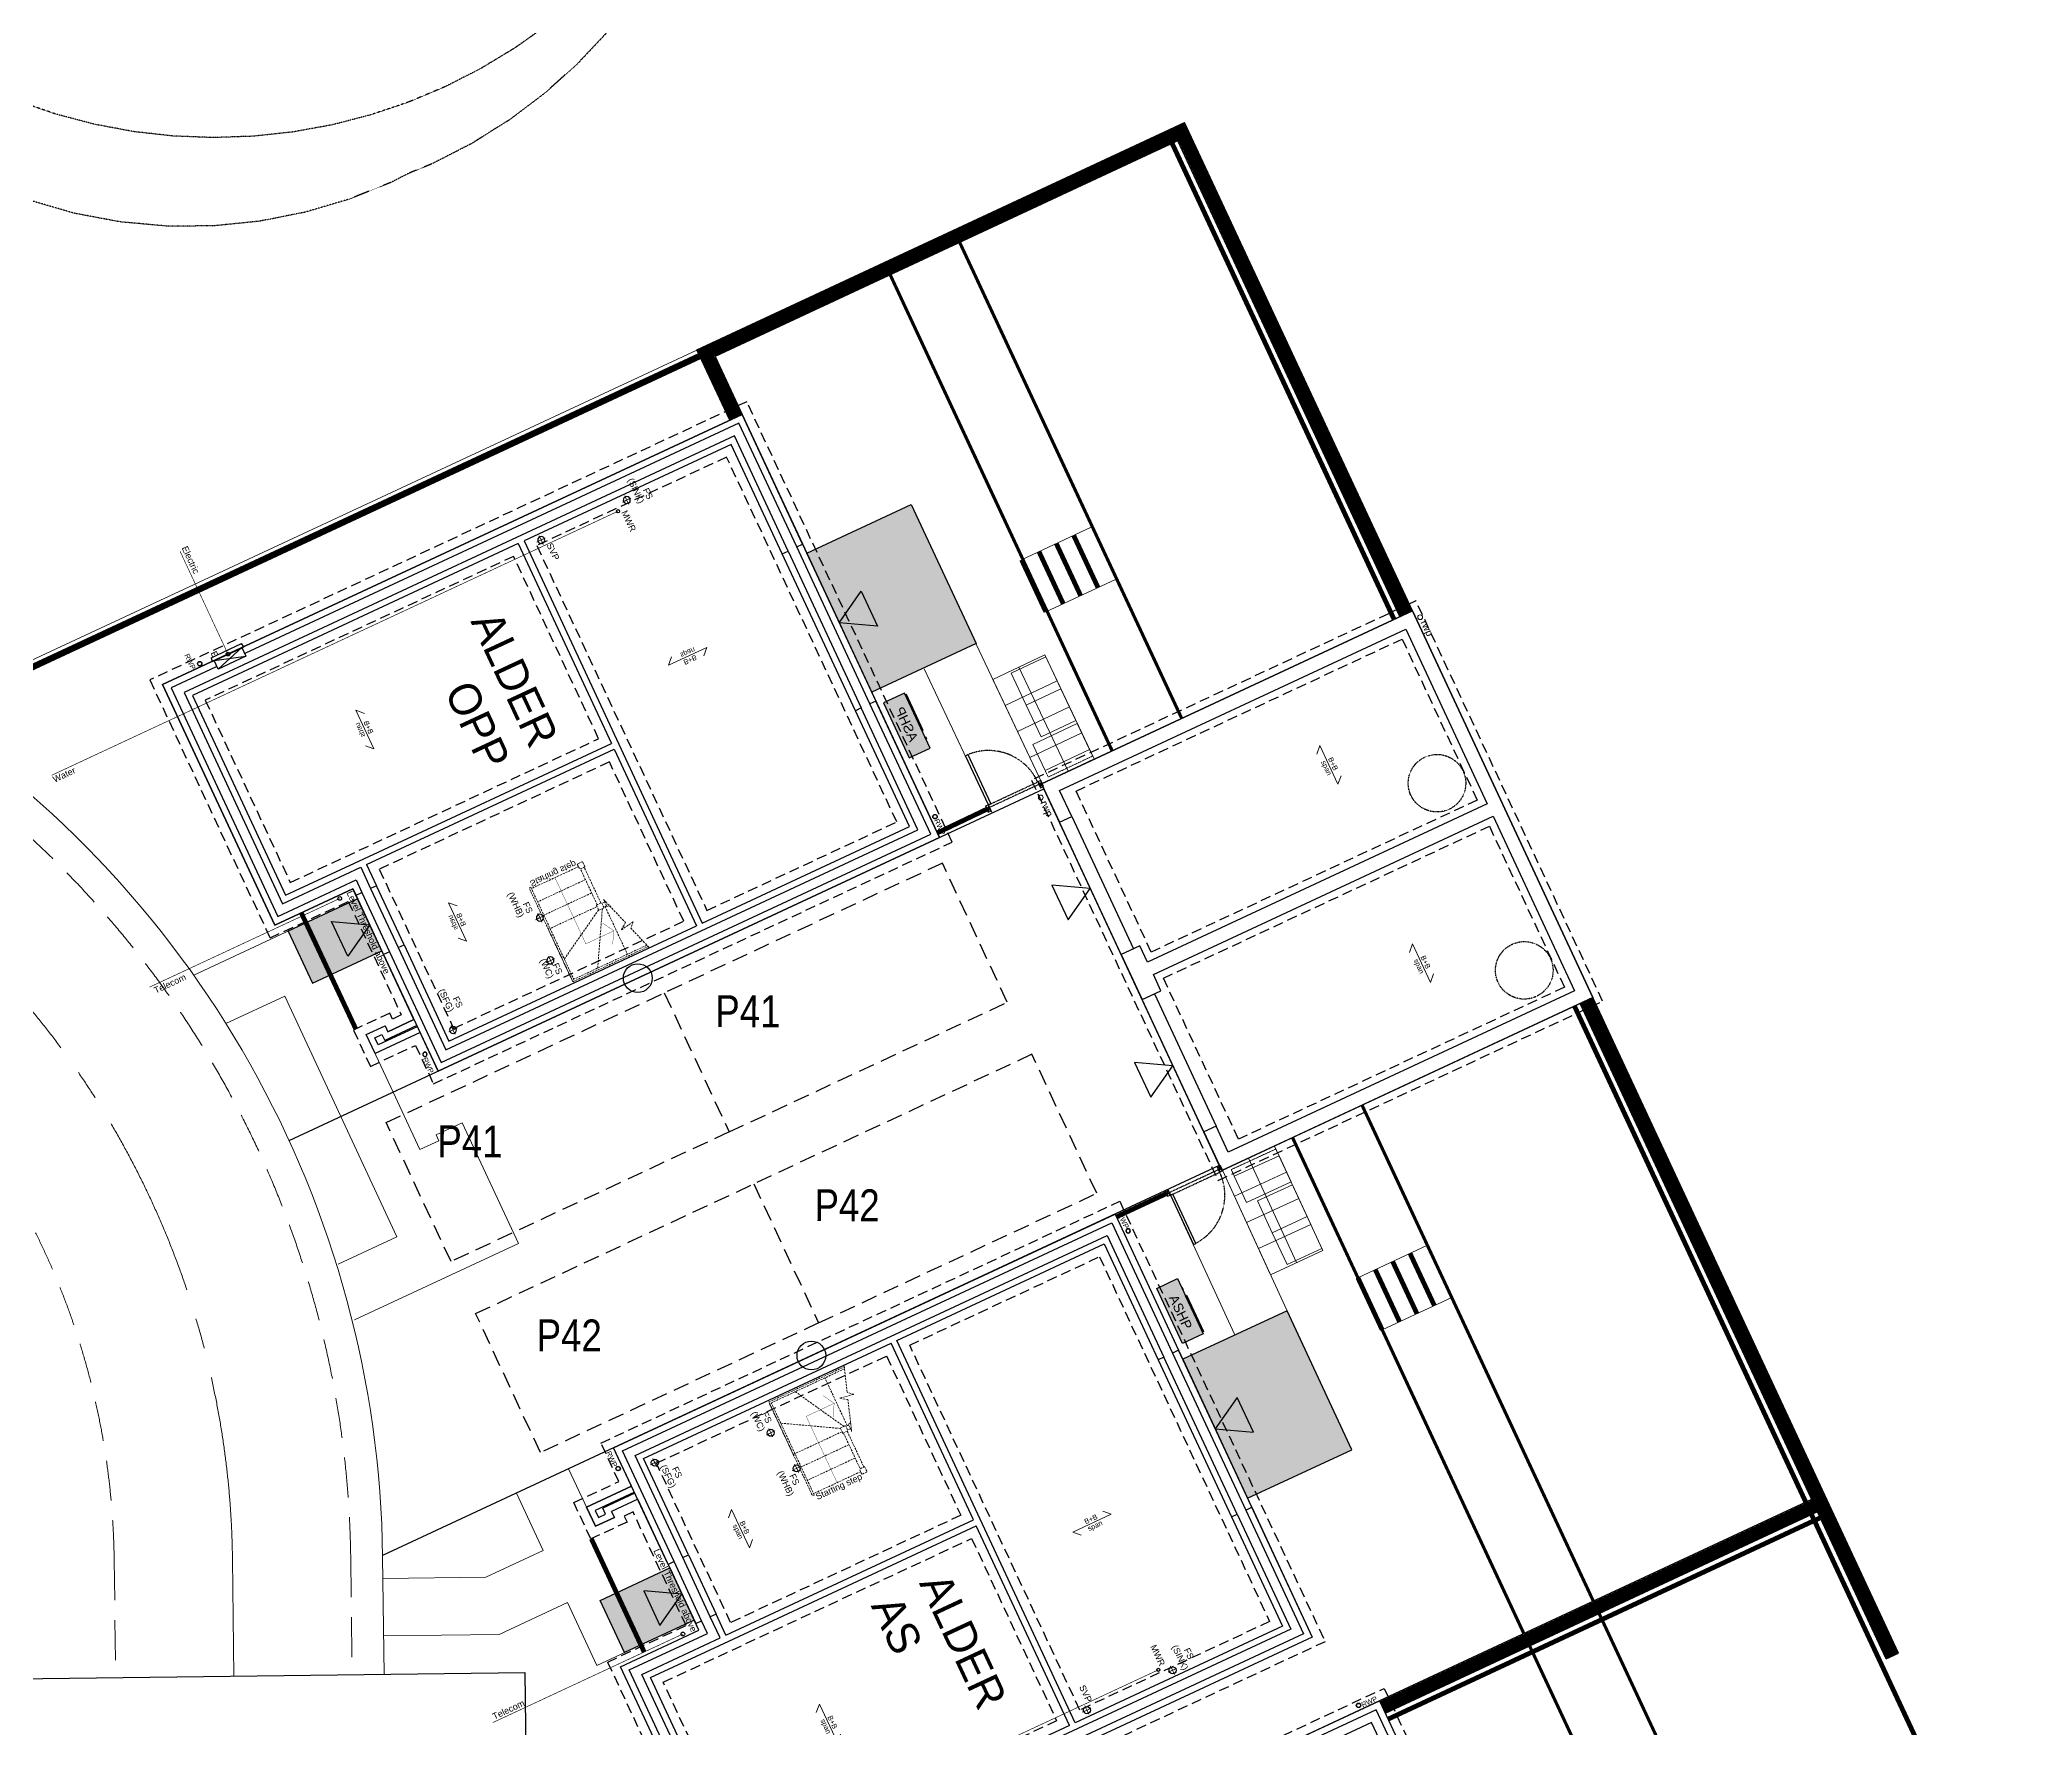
# Model space of a CAD drawing. Extents: x 287880777 to 288144713, y 62793326 to 63089570.
# Drawn here: x 288053418 to 288084580, y 63021155 to 63047569 of the extents above; entities that cross this region are included whole.
import ezdxf

# ---------------------------------------------------------------- set-up
doc = ezdxf.new("R2010")
doc.units = 0
doc.set_wipeout_variables(frame=1)
for name, pattern in [('CENTER', [2, 1.25, -0.25, 0.25, -0.25]), ('Dash', [6.35, 3.175, -3.175]), ('DASHED', [1.4, 0.7, -0.7]), ('DASHED2', [0.375, 0.25, -0.125]), ('HIDDEN', [9.525, 6.35, -3.175]), ('NS - XREF - POND$0$DASHED', [1.4, 0.7, -0.7]), ('XREF - NORTHERN HIGHWAY DESIGN$0$CENTER2', [28.575, 19.05, -3.175, 3.175, -3.175]), ('XREF - NORTHERN HIGHWAY DESIGN$0$DASHED2', [0.375, 0.25, -0.125])]:
    doc.linetypes.add(name, pattern=pattern)
doc.layers.get('0').update_dxf_attribs({"color": 252})
for name, color, linetype in [('EXP - PEN 1', 1, 'Continuous'), ('EXP-KNEE RAIL', 44, 'FENCELINE1'), ('NAR CYCLE STORES', 2, 'DASHED'), ('NAR DETAIL', 2, 'Continuous'), ('NAR EXTERNAL WALLS', 2, 'Continuous'), ('NAR PARKING', 7, 'DASHED2'), ('NAR PATIO', 3, 'Continuous'), ('NAR PRIVATE DRIVE', 6, 'Continuous'), ('NAR PRIVATE PATH HATCH', 8, 'Continuous'), ('NAR ROLLOVERS', 76, 'DASHED'), ('NAR_SUBS_PLANS', 7, 'Continuous'), ('Wain-Drainage Foul', 6, 'Continuous'), ('Wain-Drainage Foul Text', 2, 'Continuous'), ('Wain-Electrics', 3, 'Continuous'), ('Wain-Foundation acessories', 9, 'Continuous'), ('Wain-Foundation Line', 9, 'Continuous'), ('Wain-Meter box', 9, 'Continuous'), ('Wain-Part M', 10, 'Continuous'), ('Wain-RWP', 9, 'Continuous'), ('Wain-Services Run (Electric)', 10, 'Continuous'), ('Wain-Services Run (Telecom)', 190, 'Continuous'), ('Wain-Stair 1', 2, 'Continuous'), ('Wain-Stair numbers', 9, 'Continuous'), ('Wain-Wall (External)', 4, 'Continuous')]:
    doc.layers.add(name, color=color, linetype=linetype)
for name, color, linetype, lineweight in [('EXP - STEPS', 240, 'Continuous', 18), ('NAR BIN STORAGE', 2, 'Continuous', 0), ('NAR CBF', 34, 'FENCELINE2', 0), ('NAR M4(2)', 94, 'Continuous', 30), ('NAR PATHS', 3, 'Continuous', 0), ('rwpguts', 6, 'Continuous', 13), ('Wain-Text', 2, 'Continuous', 25), ('XREF - NORTHERN HIGHWAY DESIGN$0$EXP - HIGHWAY CENTRELINE', 3, 'XREF - NORTHERN HIGHWAY DESIGN$0$CENTER2', 18), ('XREF - NORTHERN HIGHWAY DESIGN$0$EXP - HIGHWAY FOOTWAY', 3, 'Continuous', 25), ('XREF - NORTHERN HIGHWAY DESIGN$0$EXP - PRIVATE CHANNEL', 3, 'XREF - NORTHERN HIGHWAY DESIGN$0$DASHED2', 9), ('XREF - NORTHERN HIGHWAY DESIGN$0$EXP - PRIVATE FOOTWAY', 3, 'Continuous', 9)]:
    doc.layers.add(name, color=color, linetype=linetype, lineweight=lineweight)
for name, color, linetype, true_color in [('NAR DOOR OPENINGS', 140, 'Continuous', 0x00bfff), ('NAR EV CHARGING POINT', 3, 'Continuous', 0x00ff00), ('NAR HOUSE TYPE NAMES', 1, 'Continuous', 0xff0000), ('NS - XREF - POND$0$EXP_-_EW_-_BANKS_&_CUTTINGS', 251, 'Continuous', 0x656565), ('Wain-Services Run (Water', 145, 'Continuous', 0x3481b8)]:
    doc.layers.add(name, color=color, linetype=linetype, true_color=true_color)
for name, color, linetype, lineweight, true_color in [('NAR Retaining Wall', 222, 'Continuous', 13, 0xcc0099), ('Wain-Mains Water Riser', 152, 'Continuous', 25, 0x2776bb), ('Wain-Mains Water Riser Text', 152, 'Continuous', 25, 0x2776bb)]:
    doc.layers.add(name, color=color, linetype=linetype, lineweight=lineweight, true_color=true_color)
doc.styles.add('DD Arial Narrow', font='ARIALN.TTF', dxfattribs={"height": 100})
doc.styles.get("Standard").update_dxf_attribs({"font": 'arial.ttf'})
doc.styles.add('XREF - ARCHITECT LAYOUT$0$DD Arial Narrow', font='ARIALN.TTF', dxfattribs={"height": 100})
doc.linetypes.add('FENCELINE1', pattern='A,6.35,-2.54,[133,ltypeshp.shx,S=2.54,R=0,X=-2.54,Y=0],-2.54,25.4', length=36.83)
doc.linetypes.add('FENCELINE2', pattern='A,0.25,-0.1,[132,ltypeshp.shx,S=0.1,R=0,X=-0.1,Y=0],-0.1,1', length=1.45)

# ---------------------------------------------------------------- blocks, each defined once
blk = doc.blocks.new('RWP')
for radius in [35, 31.5]:
    blk.add_circle((35, 35), radius)
blk = doc.blocks.new('Stairs Subs (Alderwood)')
at = {"layer": 'Wain-Stair 1', "linetype": 'HIDDEN', "lineweight": 9, "ltscale": 5}
for p, q in [((107, 357), (107, 1658, 0)), ((136, 1649, 0), (136, 357)), ((546, 1598, 0), (556, 1592, 0)), ((961, 1312), (136, 1312)), ((136, 800), (948, 1259)), ((917, 1388), (948, 1371)), ((948, 1337), (948, 1378, 0)), ((1038, 1337), (948, 1337)), ((948, 1198), (948, 1288)), ((948, 1288), (1038, 1288)), ((961, 1337), (961, 1288)), ((1025, 1337), (1025, 1288)), ((1038, 1348, 0), (1038, 1337)), ((1038, 1198), (1038, 1288)), ((1038, 1275), (1657, 1275)), ((1657, 1288), (1747, 1288)), ((1657, 1288), (1657, 1198)), ((1747, 1288), (1747, 1198)), ((486, 386), (956, 1198)), ((1038, 1198), (948, 1198)), ((1012, 1198), (1012, 386)), ((1038, 1211), (1657, 1211)), ((1242, 1211), (1242, 386)), ((1472, 1211), (1472, 386)), ((1747, 1198), (1657, 1198)), ((1702, 1198), (1702, 386)), ((107, 357), (1726, 357)), ((1012, 386), (136, 386)), ((136, 357), (1012, 357)), ((1012, 386), (1012, 357)), ((1726, 386), (1012, 386)), ((1012, 357), (1012, 386)), ((1012, 357), (1726, 357)), ((1726, 357), (1726, 386))]:
    blk.add_line(p, q, dxfattribs=at)
at = {"layer": 'Wain-Stair 1', "linetype": 'HIDDEN', "lineweight": 9, "ltscale": 5, "elevation": 0}
blk.add_lwpolyline([(1073, 1336), (597, 1495), (522, 1388), (559, 1611), (486, 1533), (82, 1667)], dxfattribs=at)
at = {"layer": 'Wain-Stair numbers', "const_width": 5}
for points in [[(372, 1168), (372, 1168), (558, 1275), (744, 1168), (744, 1168)], [(558, 1275), (558, 792), (1702, 792)]]:
    blk.add_lwpolyline(points, dxfattribs=at)
at = {"layer": 'Wain-Stair numbers', "insert": (1719, 792), "char_height": 100, "width": 1584.27, "attachment_point": 2, "rotation": 90, "line_spacing_factor": 0.9}
blk.add_mtext('Starting step ', dxfattribs=at)
blk = doc.blocks.new('Drainage Pipe')
at = {"linetype": 'CENTER', "lineweight": 13, "ltscale": 20}
for p, q in [((-41681, 78687), (-41831, 78687)), ((-41756, 78762), (-41756, 78612))]:
    blk.add_line(p, q, dxfattribs=at)
blk.add_circle((-41756, 78687), 55)
blk = doc.blocks.new('ASHP')
at = {"transparency": 33554457}
h = blk.add_hatch(color=256, dxfattribs=at)
h.dxf.hatch_style = 1
h.paths.add_polyline_path([(548853, -2506), (548853, -2866), (547903, -2866), (547903, -2506)])
for points in [[(548199, -2488), (548821, -2488), (548821, -2506), (548199, -2506)], [(548098, -2496), (548058, -2496), (548058, -2506), (548098, -2506)]]:
    blk.add_lwpolyline(points, close=True)
at = {"flags": 128}
blk.add_lwpolyline([(548853, -2506), (548853, -2866), (547903, -2866), (547903, -2506)], close=True, dxfattribs=at)
at = {"layer": 'Wain-Electrics', "lineweight": 0, "insert": (548112, -2609), "char_height": 150, "width": 2397.38, "attachment_point": 1, "line_spacing_factor": 0.9}
blk.add_mtext('\\A1;ASHP ', dxfattribs=at)
at = {"layer": 'Wain-Text', "lineweight": 0, "insert": (548112, -2609), "char_height": 150, "width": 2397.38, "attachment_point": 1, "line_spacing_factor": 0.9}
blk.add_mtext('\\A1;ASHP ', dxfattribs=at)
blk = doc.blocks.new('Span symbol - Beam & block')
at = {"linetype": 'Continuous', "lineweight": 13}
for p, q in [((-5342, 71790), (-6007, 71790)), ((-6007, 71790), (-5906, 71689)), ((-5442, 71890), (-5342, 71790))]:
    blk.add_line(p, q, dxfattribs=at)
at = {"insert": (-5770, 71896), "char_height": 80, "attachment_point": 1, "line_spacing_factor": 0.9}
blk.add_mtext('B+B\\Pspan', dxfattribs=at)
blk = doc.blocks.new('Wall mounted meter - Electric (Plan)')
blk.add_wipeout([(-7157, 85115), (-7157, 84635), (-7007, 84635), (-7007, 85115)])
for p, q in [((-7217, 85137), (-7157, 85147)), ((-7217, 85137), (-7217, 84613)), ((-7157, 85147), (-7157, 84603)), ((-7007, 85115), (-7157, 85115)), ((-7007, 84635), (-7007, 85115)), ((-7157, 84603), (-7217, 84613)), ((-7157, 84635), (-7007, 84635))]:
    blk.add_line(p, q)
at = {"color": 9}
for p, q in [((-7157, 85115), (-7007, 84635)), ((-7007, 85115), (-7157, 84635))]:
    blk.add_line(p, q, dxfattribs=at)
at = {"lineweight": 0, "insert": (-7368, 85117), "char_height": 100, "width": 133.81, "attachment_point": 1, "line_spacing_factor": 0.9}
blk.add_mtext('\\A1;\\pi78.42052,t378.42052;{\\fCalibri|b0|i0|c0|p34;E}', dxfattribs=at)
blk = doc.blocks.new('A$Cee92f38c')
at = {"layer": 'NAR M4(2)', "ltscale": 10, "transparency": 33554585}
h = blk.add_hatch(color=256, dxfattribs=at)
h.dxf.hatch_style = 1
h.paths.add_polyline_path([(0, 1.2), (0.9, 1.2), (0.9, 0), (0, 0)])
at = {"layer": 'NAR M4(2)', "ltscale": 0.25}
blk.add_lwpolyline([(0, 1.2), (0, 0), (0.9, 0), (0.9, 1.2)], close=True, dxfattribs=at)
blk = doc.blocks.new('A$C3d9247a0')
at = {"layer": 'NAR DOOR OPENINGS', "transparency": 33554610}
h = blk.add_hatch(color=256, dxfattribs=at)
h.dxf.hatch_style = 1
h.paths.add_polyline_path([(450, 1200), (150, 680), (750, 680)])
at = {"layer": 'NAR DOOR OPENINGS'}
blk.add_lwpolyline([(450, 1200), (150, 680), (750, 680)], close=True, dxfattribs=at)
at = {"layer": 'NAR M4(2)', "ltscale": 10, "transparency": 33554585, "xscale": -1000, "yscale": 1000, "zscale": 1000}
blk.add_blockref('A$Cee92f38c', (900, 0), dxfattribs=at)
blk = doc.blocks.new('A$C324e72f9')
at = {"layer": 'NAR DOOR OPENINGS', "transparency": 33554610}
h = blk.add_hatch(color=256, dxfattribs=at)
h.dxf.hatch_style = 1
h.paths.add_polyline_path([(1200, 0), (900, 520), (1500, 520)])
at = {"layer": 'NAR PRIVATE PATH HATCH', "transparency": 33554597}
h = blk.add_hatch(color=256, dxfattribs=at)
h.dxf.hatch_style = 1
h.paths.add_polyline_path([(2400, 0), (0, 0), (0, 1800), (2400, 1800)])
at = {"layer": 'NAR DOOR OPENINGS'}
blk.add_lwpolyline([(1200, 0), (900, 520), (1500, 520)], close=True, dxfattribs=at)
at = {"layer": 'NAR PATIO'}
blk.add_lwpolyline([(2400, 0), (0, 0), (0, 1800), (2400, 1800)], close=True, dxfattribs=at)
blk = doc.blocks.new('B&B Block Symbol')
at = {"linetype": 'Continuous', "lineweight": 13}
for p, q in [((-5342, 71790), (-6007, 71790)), ((-6007, 71790), (-5906, 71689)), ((-5442, 71890), (-5342, 71790))]:
    blk.add_line(p, q, dxfattribs=at)
at = {"insert": (-5770, 71896), "char_height": 80, "attachment_point": 1, "line_spacing_factor": 0.9}
blk.add_mtext('B+B\\Pspan', dxfattribs=at)
blk = doc.blocks.new('XREF - NORTHERN HIGHWAY DESIGN')
at = {"layer": 'XREF - NORTHERN HIGHWAY DESIGN$0$EXP - HIGHWAY CENTRELINE', "ltscale": 0.15}
blk.add_lwpolyline([(571.811, 331.662), (573.722, 323.424, 0.199199), (578.963, 316.101), (604.937, 299.947, -0.255905), (611.425, 288.44), (611.447, 286.602)], format="xyb", dxfattribs=at)
at = {"layer": 'XREF - NORTHERN HIGHWAY DESIGN$0$EXP - HIGHWAY FOOTWAY', "flags": 128}
blk.add_lwpolyline([(539.152, 274.118, 0.017534), (572.138, 274.901, -0.011704), (594.564, 275.696), (603.328, 275.801, 0.414292), (607.28, 279.849), (607.197, 286.55), (615.997, 286.658), (616.079, 279.953, 0.414135), (620.127, 276.002), (627.329, 276.089)], format="xyb", dxfattribs=at)
at = {"layer": 'XREF - NORTHERN HIGHWAY DESIGN$0$EXP - PRIVATE CHANNEL', "ltscale": 2.5}
for points in [[(580.249, 331.306, 0.429517), (575.752, 323.019, 0.176876), (579.94, 317.672), (605.914, 301.518, -0.255905), (613.274, 288.463), (613.297, 286.625)], [(561.221, 326.325), (564.544, 326.993, -0.385198), (572.038, 322.532, 0.189889), (577.986, 314.53), (603.96, 298.376, -0.255905), (609.575, 288.417), (609.597, 286.58)]]:
    blk.add_lwpolyline(points, format="xyb", dxfattribs=at)
at = {"layer": 'XREF - NORTHERN HIGHWAY DESIGN$0$EXP - PRIVATE FOOTWAY'}
blk.add_lwpolyline([(613.797, 286.631), (613.774, 288.469, 0.255905), (606.178, 301.943), (605.755, 302.206)], format="xyb", dxfattribs=at)

msp = doc.modelspace()

# ---------------------------------------------------------------- linework, layer by layer
at = {"layer": 'Defpoints'}
for points in [[(288074886, 63038636), (288077706, 63032585), (288073025, 63030403), (288071903, 63029880), (288069083, 63035930)], [(288070235, 63029199), (288073321, 63022580), (288064255, 63018354), (288062500, 63022117), (288063724, 63022688), (288062769, 63024736), (288062361, 63024546), (288062404, 63024453), (288062108, 63024315), (288061969, 63024611), (288062674, 63024940), (288062393, 63025543)], [(288065509, 63017449), (288074371, 63021580), (288076934, 63016083), (288074291, 63014852), (288074477, 63014453), (288071121, 63012888), (288070936, 63013287), (288068071, 63011952)]]:
    msp.add_lwpolyline(points, close=True, dxfattribs=at)
at = {"layer": 'EXP - STEPS'}
for p, q in [((288068773, 63039436), (288069860, 63039943)), ((288069153, 63038620), (288070241, 63039127)), ((288074033, 63028203), (288075121, 63028710)), ((288074414, 63027387), (288075501, 63027894))]:
    msp.add_line(p, q, dxfattribs=at)
at = {"layer": 'EXP - STEPS', "const_width": 75}
for points in [[(288069316, 63039689), (288069697, 63038874)], [(288069588, 63039816), (288069969, 63039000)], [(288068773, 63039436), (288069153, 63038620)], [(288069045, 63039563), (288069425, 63038747)], [(288074577, 63028457), (288074957, 63027641)], [(288074849, 63028583), (288075229, 63027768)], [(288074033, 63028203), (288074414, 63027387)], [(288074305, 63028330), (288074685, 63027514)], [(288062044, 63024118), (288062871, 63022345)]]:
    msp.add_lwpolyline(points, dxfattribs=at)
at = {"layer": 'EXP - STEPS', "const_width": 75, "elevation": -14}
msp.add_lwpolyline([(288058360, 63032094), (288057507, 63033911)], dxfattribs=at)
at = {"layer": 'NAR BIN STORAGE'}
for points in [[(288069388, 63037418), (288068846, 63037162), (288068611, 63037659), (288069154, 63037915)], [(288069623, 63036920), (288069080, 63036664), (288068846, 63037162), (288069388, 63037418)], [(288069836, 63036468), (288069140, 63036140), (288068948, 63036547), (288069644, 63036875)], [(288072800, 63030111), (288072101, 63029789), (288072289, 63029380), (288072988, 63029703)], [(288073009, 63029657), (288072464, 63029406), (288072695, 63028907), (288073239, 63029158)], [(288073239, 63029158), (288072695, 63028907), (288072925, 63028407), (288073470, 63028658)]]:
    msp.add_lwpolyline(points, close=True, dxfattribs=at)
at = {"layer": 'NAR BIN STORAGE', "linetype": 'Dash', "ltscale": 0.025}
for points in [[(288069140, 63036140), (288069189, 63036036), (288069885, 63036364), (288069836, 63036468)], [(288072101, 63029789), (288072053, 63029894), (288072752, 63030216), (288072800, 63030111)]]:
    msp.add_lwpolyline(points, dxfattribs=at)
at = {"layer": 'NAR CBF', "ltscale": 1200, "transparency": 33554687, "const_width": 75}
for points in [[(288074600, 63038502), (288071129, 63045948)], [(288067455, 63035162), (288068232, 63035533)], [(288084542, 63017177), (288077421, 63032452)], [(288070256, 63029154), (288071036, 63029518)], [(288081264, 63024446), (288074504, 63021295)]]:
    msp.add_lwpolyline(points, dxfattribs=at)
at = {"layer": 'NAR CYCLE STORES'}
for centre in [(288075271, 63035939), (288076636, 63033011)]:
    msp.add_circle(centre, 450, dxfattribs=at)
at = {"layer": 'NAR DETAIL', "flags": 128}
for points in [[(288068256, 63035600), (288067897, 63036370), (288067931, 63036386), (288068290, 63035616)], [(288069114, 63035890), (288069072, 63035980), (288069026, 63035959), (288069068, 63035868)], [(288068298, 63035509), (288068256, 63035600), (288068210, 63035579), (288068253, 63035488)], [(288071876, 63029964), (288071919, 63029873), (288071873, 63029852), (288071831, 63029943)], [(288071061, 63029584), (288071103, 63029493), (288071058, 63029472), (288071015, 63029563)], [(288071103, 63029493), (288071462, 63028723), (288071497, 63028739), (288071137, 63029509)]]:
    msp.add_lwpolyline(points, close=True, dxfattribs=at)
at = {"layer": 'NAR DETAIL', "linetype": 'DASHED', "ltscale": 0.005, "flags": 128}
for points in [[(288068256, 63035600), (288069026, 63035959), (288069045, 63035919), (288068274, 63035560)], [(288071103, 63029493), (288071873, 63029852), (288071855, 63029892), (288071084, 63029533)]]:
    msp.add_lwpolyline(points, close=True, dxfattribs=at)
at = {"layer": 'NAR DETAIL', "flags": 128}
for points in [[(288069026, 63035959), (288069114, 63035890)], [(288069072, 63035980), (288069068, 63035868)], [(288068210, 63035579), (288068298, 63035509)], [(288068256, 63035600), (288068253, 63035488)], [(288071919, 63029873), (288071831, 63029943)], [(288071873, 63029852), (288071876, 63029964)], [(288071103, 63029493), (288071015, 63029563)], [(288071058, 63029472), (288071061, 63029584)]]:
    msp.add_lwpolyline(points, dxfattribs=at)
at = {"layer": 'NAR DETAIL', "linetype": 'DASHED', "ltscale": 0.2}
for centre, start, end in [((288068256, 63035600), 24.9946, 112.5747), ((288071103, 63029493), 297.4171, 24.9972)]:
    msp.add_arc(centre, 850, start, end, dxfattribs=at)
at = {"layer": 'NAR DOOR OPENINGS'}
for points in [[(288069846, 63034292), (288069249, 63034345), (288069502, 63033801)], [(288071140, 63031518), (288070542, 63031570), (288070796, 63031026)]]:
    msp.add_lwpolyline(points, close=True, dxfattribs=at)
at = {"layer": 'NAR EV CHARGING POINT'}
for centre in [(288062770, 63032890), (288065486, 63026985)]:
    msp.add_circle(centre, 225, dxfattribs=at)
at = {"layer": 'NAR EXTERNAL WALLS'}
for p, q in [((288074886, 63038636), (288071323, 63046276)), ((288082488, 63022328), (288077706, 63032585))]:
    msp.add_line(p, q, dxfattribs=at)
for points in [[(288064208, 63041618), (288063694, 63042719), (288071323, 63046276)], [(288074886, 63038636), (288071323, 63046276)], [(288071414, 63046082), (288063979, 63042615), (288064403, 63041709)], [(288074691, 63038545), (288071219, 63045991)], [(288082488, 63022328), (288077706, 63032585)], [(288082294, 63022237), (288077511, 63032494)], [(288081130, 63024732), (288074371, 63021580)], [(288081221, 63024537), (288074462, 63021386)]]:
    msp.add_lwpolyline(points, dxfattribs=at)
at = {"layer": 'NAR EXTERNAL WALLS', "elevation": 0}
msp.add_lwpolyline([(288082294, 63022237), (288082488, 63022328)], dxfattribs=at)
at = {"layer": 'NAR PARKING', "ltscale": 1000}
for points in [[(288064199, 63030483), (288068549, 63032512), (288067535, 63034687), (288063185, 63032658)], [(288064199, 63030483), (288059849, 63028455), (288058834, 63030630), (288063185, 63032658)], [(288065599, 63027495), (288069949, 63029523), (288068935, 63031698), (288064585, 63029670)], [(288065599, 63027495), (288061249, 63025467), (288060234, 63027642), (288064585, 63029670)]]:
    msp.add_lwpolyline(points, close=True, dxfattribs=at)
at = {"layer": 'NAR PATHS'}
for points in [[(288068065, 63038113), (288069093, 63035935)], [(288067251, 63037729), (288068314, 63035476)], [(288068517, 63037156), (288069331, 63037540)], [(288069500, 63036127), (288068732, 63037755)], [(288068709, 63036749), (288069523, 63037133)], [(288068901, 63036342), (288069715, 63036726)], [(288055825, 63032936), (288058391, 63034133), (288059270, 63032241), (288058862, 63032050), (288058819, 63032143), (288058522, 63032005), (288058942, 63031105)], [(288056329, 63032178), (288057249, 63032607), (288058126, 63030725)], [(288058340, 63027541), (288060907, 63028738), (288060022, 63030627), (288059615, 63030437), (288059658, 63030344), (288059361, 63030206), (288058942, 63031105)], [(288058084, 63028415), (288059003, 63028843), (288058126, 63030725)], [(288072322, 63030073), (288073076, 63028438)], [(288072921, 63027697), (288071914, 63029885)], [(288072102, 63029476), (288072919, 63029852)], [(288072104, 63027321), (288071061, 63029584)], [(288072290, 63029067), (288073108, 63029444)], [(288072479, 63028658), (288073296, 63029035)], [(288058785, 63023497), (288060396, 63023517), (288061292, 63023934), (288060872, 63024834), (288061688, 63025214), (288062108, 63024315), (288062404, 63024453), (288062361, 63024546), (288062769, 63024736), (288063653, 63022847), (288062130, 63022136), (288061672, 63023119), (288060601, 63022619), (288058796, 63022597)]]:
    msp.add_lwpolyline(points, dxfattribs=at)
for points in [[(288069907, 63036319), (288069093, 63035935), (288068325, 63037563), (288069139, 63037947)], [(288072731, 63030261), (288071914, 63029885), (288072667, 63028250), (288073484, 63028626)]]:
    msp.add_lwpolyline(points, close=True, dxfattribs=at)
at = {"layer": 'NAR PRIVATE DRIVE'}
msp.add_lwpolyline([(288057316, 63030348), (288069120, 63035851), (288071866, 63029959), (288058780, 63023858)], dxfattribs=at)
at = {"layer": 'NAR Retaining Wall', "linetype": 'DASHED', "ltscale": 250, "const_width": 200}
for points in [[(288064305, 63041663), (288063837, 63042667), (288071369, 63046179)], [(288074788, 63038590), (288071317, 63046036)], [(288082391, 63022283), (288077609, 63032540)], [(288081176, 63024634), (288074416, 63021483)]]:
    msp.add_lwpolyline(points, dxfattribs=at)
at = {"layer": 'NAR ROLLOVERS', "ltscale": 500, "const_width": 50}
for points in [[(288071278, 63036953), (288067806, 63044399)], [(288070190, 63036446), (288066719, 63043892)], [(288077717, 63023141), (288074098, 63030903)], [(288076630, 63022634), (288073011, 63030396)], [(288081219, 63015631), (288077808, 63022946)], [(288079318, 63016873), (288076721, 63022439)]]:
    msp.add_lwpolyline(points, dxfattribs=at)
at = {"layer": 'NS - XREF - POND$0$EXP_-_EW_-_BANKS_&_CUTTINGS', "linetype": 'NS - XREF - POND$0$DASHED', "flags": 128}
for points in [[(288042565, 63079518), (288042565, 63079518), (288043564, 63079491), (288044564, 63079463), (288045564, 63079284), (288046563, 63078946), (288047562, 63078608), (288048298, 63078360), (288048738, 63078211), (288049172, 63078064), (288049599, 63077920), (288050021, 63077777), (288050438, 63077636), (288050851, 63077497), (288051261, 63077358), (288051667, 63077221), (288052071, 63077084), (288052473, 63076949), (288052873, 63076813), (288053273, 63076678), (288053672, 63076543), (288054071, 63076409), (288054471, 63076273), (288054871, 63076138), (288055274, 63076002), (288055678, 63075865), (288056085, 63075728), (288056496, 63075589), (288056910, 63075449), (288057328, 63075308), (288057752, 63075165), (288058181, 63075020), (288058616, 63074872), (288059058, 63074723), (288059508, 63074571), (288059966, 63074416), (288060434, 63074258), (288060912, 63074097), (288061333, 63073863), (288061596, 63073469), (288061666, 63073370), (288061840, 63073063), (288062062, 63072644), (288062270, 63072221), (288062466, 63071795), (288062568, 63071560), (288062970, 63070610), (288063373, 63069660), (288063775, 63068710), (288064178, 63067760), (288064581, 63066810), (288064607, 63066749), (288065007, 63065879), (288065168, 63065529), (288065243, 63065357), (288065341, 63065066), (288065482, 63064592), (288065605, 63064119), (288065711, 63063647), (288065801, 63063177), (288065851, 63062855), (288065889, 63062716), (288065993, 63062272), (288066083, 63061827), (288066157, 63061383), (288066217, 63060940), (288066262, 63060498), (288066292, 63060058), (288066309, 63059621), (288066311, 63059186), (288066300, 63058754), (288066276, 63058325), (288066238, 63057901), (288066188, 63057481), (288066125, 63057065), (288066050, 63056654), (288065980, 63056329), (288065954, 63056249), (288065813, 63055852), (288065662, 63055464), (288065501, 63055084), (288065462, 63054999), (288065416, 63054896), (288065414, 63054885), (288065218, 63054218), (288065056, 63053774), (288065005, 63053577), (288064799, 63052956), (288064555, 63052358), (288064274, 63051785), (288064082, 63051185), (288063909, 63050567), (288063686, 63049956), (288063412, 63049358), (288063089, 63048778), (288062715, 63048221), (288062294, 63047691), (288061826, 63047195), (288061315, 63046735), (288060763, 63046318), (288060173, 63045948), (288059551, 63045629), (288059195, 63045484), (288058908, 63045338), (288058246, 63045073), (288057557, 63044870), (288056849, 63044731), (288056128, 63044658), (288055402, 63044655), (288054677, 63044721), (288053961, 63044855), (288053262, 63045058), (288052587, 63045325), (288052426, 63045401), (288051523, 63045835), (288050620, 63046269), (288049717, 63046703), (288048814, 63047138), (288048550, 63047265), (288047868, 63047465), (288046904, 63047748), (288046165, 63047965), (288045950, 63048058), (288045031, 63048453), (288044112, 63048848), (288043193, 63049243), (288042274, 63049638), (288041356, 63050033), (288040959, 63050204), (288040420, 63050387), (288039472, 63050710), (288038524, 63051033), (288037576, 63051356), (288036627, 63051678), (288036390, 63051759), (288035676, 63051994), (288034724, 63052307), (288033772, 63052620), (288033371, 63052752), (288032877, 63052933), (288032396, 63053147), (288031929, 63053392), (288031480, 63053668), (288031051, 63053974), (288030643, 63054307), (288030259, 63054665), (288029900, 63055048), (288029567, 63055452), (288029263, 63055875), (288028987, 63056316), (288028741, 63056771), (288028525, 63057238), (288028339, 63057715), (288028184, 63058199), (288028059, 63058689), (288027989, 63059049), (288027968, 63059183), (288027920, 63059682), (288027900, 63060177), (288027907, 63060667), (288027941, 63061151), (288027999, 63061626), (288027986, 63062078), (288027834, 63062516), (288027696, 63062964), (288027573, 63063424), (288027466, 63063894), (288027375, 63064375), (288027364, 63064449), (288027305, 63064866), (288027255, 63065366), (288027224, 63065876), (288027216, 63066109), (288027191, 63067151), (288027190, 63067193), (288027135, 63068201), (288027133, 63068230), (288027119, 63069167), (288027179, 63070133), (288027320, 63071125), (288027551, 63072134), (288027930, 63073107), (288028089, 63073432), (288028402, 63074071), (288028971, 63075014), (288029226, 63075362), (288029440, 63075795), (288029605, 63075975), (288030439, 63076735), (288031355, 63077423), (288032329, 63078070), (288033296, 63078938), (288033994, 63079469), (288034414, 63079545), (288035643, 63079662), (288036828, 63079677), (288037828, 63079650), (288038828, 63079622), (288039828, 63079594), (288040828, 63079566), (288041828, 63079539), (288042565, 63079518)], [(288042549, 63073899), (288042549, 63073899), (288043549, 63073897), (288044549, 63073894), (288045549, 63073891), (288046549, 63073888), (288047549, 63073886), (288048286, 63073884), (288048617, 63073878), (288048949, 63073865), (288049280, 63073843), (288049610, 63073813), (288049940, 63073775), (288050268, 63073728), (288050595, 63073673), (288050921, 63073610), (288051245, 63073539), (288051567, 63073460), (288051887, 63073373), (288052204, 63073277), (288052520, 63073174), (288052832, 63073063), (288053142, 63072943), (288053448, 63072817), (288053751, 63072682), (288054051, 63072540), (288054347, 63072391), (288054639, 63072234), (288054928, 63072070), (288055212, 63071898), (288055491, 63071720), (288055766, 63071534), (288056036, 63071342), (288056302, 63071143), (288056562, 63070937), (288056817, 63070725), (288057067, 63070507), (288057311, 63070282), (288057549, 63070051), (288057781, 63069815), (288058008, 63069572), (288058228, 63069324), (288058442, 63069071), (288058650, 63068812), (288058760, 63068668), (288059365, 63067872), (288059970, 63067076), (288060575, 63066279), (288061180, 63065483), (288061785, 63064687), (288062390, 63063890), (288062617, 63063591), (288062836, 63063292), (288063045, 63062986), (288063244, 63062674), (288063432, 63062354), (288063610, 63062029), (288063776, 63061698), (288063932, 63061361), (288064076, 63061020), (288064208, 63060674), (288064329, 63060324), (288064439, 63059969), (288064536, 63059612), (288064621, 63059251), (288064694, 63058888), (288064755, 63058522), (288064804, 63058155), (288064841, 63057786), (288064865, 63057416), (288064877, 63057046), (288064876, 63056675), (288064863, 63056305), (288064838, 63055935), (288064800, 63055566), (288064750, 63055199), (288064737, 63055115), (288064708, 63054931), (288064712, 63054864), (288064708, 63054239), (288064659, 63053617), (288064564, 63053001), (288064425, 63052392), (288064242, 63051796), (288064016, 63051214), (288063748, 63050650), (288063440, 63050108), (288063093, 63049589), (288062710, 63049097), (288062291, 63048634), (288061840, 63048202), (288061359, 63047805), (288060850, 63047444), (288060316, 63047121), (288059760, 63046837), (288059185, 63046595), (288058594, 63046396), (288057989, 63046239), (288057375, 63046128), (288056755, 63046061), (288056131, 63046040), (288055508, 63046064), (288054887, 63046133), (288054274, 63046248), (288053670, 63046407), (288053080, 63046609), (288052938, 63046665), (288052011, 63047040), (288051084, 63047415), (288050157, 63047790), (288049230, 63048165), (288048303, 63048540), (288047376, 63048916), (288046449, 63049291), (288045522, 63049666), (288044595, 63050041), (288043668, 63050416), (288042741, 63050791), (288041814, 63051166), (288040887, 63051541), (288039960, 63051916), (288039033, 63052291), (288038106, 63052666), (288037179, 63053041), (288036252, 63053416), (288035325, 63053791), (288034398, 63054167), (288034008, 63054325), (288033598, 63054501), (288033196, 63054697), (288032804, 63054911), (288032423, 63055143), (288032052, 63055392), (288031693, 63055658), (288031347, 63055940), (288031014, 63056237), (288030695, 63056550), (288030391, 63056877), (288030103, 63057218), (288029830, 63057571), (288029574, 63057937), (288029335, 63058314), (288029114, 63058702), (288028910, 63059100), (288028725, 63059506), (288028560, 63059921), (288028413, 63060342), (288028286, 63060770), (288028179, 63061204), (288028091, 63061642), (288028024, 63062083), (288027978, 63062527), (288027952, 63062973), (288027946, 63063420), (288027961, 63063866), (288027997, 63064311), (288028053, 63064754), (288028129, 63065194), (288028226, 63065630), (288028276, 63065825), (288028534, 63066791), (288028793, 63067757), (288028800, 63067783), (288029018, 63068475), (288029296, 63069145), (288029631, 63069787), (288030021, 63070398), (288030464, 63070973), (288030955, 63071506), (288031490, 63071995), (288032067, 63072435), (288032680, 63072822), (288033324, 63073154), (288033995, 63073429), (288034688, 63073644), (288035396, 63073797), (288036116, 63073888), (288036812, 63073915), (288037812, 63073913), (288038812, 63073910), (288039812, 63073907), (288040812, 63073904), (288041812, 63073901), (288042549, 63073899)]]:
    msp.add_lwpolyline(points, dxfattribs=at)
at = {"layer": 'rwpguts', "ltscale": 0.01}
for centre in [(288075008, 63038536), (288069073, 63035715)]:
    msp.add_circle(centre, 37.5, dxfattribs=at)
at = {"layer": 'Wain-Foundation Line', "linetype": 'HIDDEN', "ltscale": 25}
for points in [[(288067688, 63035017), (288064475, 63041908), (288055138, 63037555), (288057019, 63033519), (288058243, 63034090), (288059071, 63032313), (288058935, 63032250), (288058892, 63032343), (288058323, 63032077), (288058588, 63031509), (288059293, 63031837), (288059574, 63031235)], [(288066821, 63035333), (288064160, 63041041), (288061191, 63039657), (288063852, 63033949)], [(288062158, 63036635), (288060828, 63039488), (288056005, 63037239), (288057335, 63034386)], [(288068927, 63035987), (288071847, 63029724), (288077862, 63032528), (288074942, 63038792)], [(288074725, 63038194), (288075899, 63035674), (288070801, 63033297), (288069626, 63035817)], [(288063489, 63033780), (288062327, 63036272), (288058727, 63034594), (288059889, 63032102)], [(288076090, 63035266), (288077264, 63032747), (288072166, 63030370), (288070991, 63032889)], [(288070308, 63029398), (288073520, 63022508), (288064182, 63018154), (288062301, 63022190), (288063525, 63022760), (288062696, 63024537), (288062560, 63024473), (288062604, 63024380), (288062035, 63024115), (288061770, 63024684), (288062475, 63025013), (288062194, 63025615)], [(288069992, 63028531), (288072653, 63022823), (288069684, 63021439), (288067023, 63027147)], [(288066661, 63026978), (288067823, 63024486), (288064223, 63022807), (288063061, 63025300)], [(288067992, 63024123), (288069322, 63021270), (288064498, 63019021), (288063168, 63021874)]]:
    msp.add_lwpolyline(points, close=True, dxfattribs=at)
at = {"layer": 'Wain-Foundation Line', "linetype": 'HIDDEN', "ltscale": 25, "elevation": 0}
msp.add_lwpolyline([(288074444, 63021778), (288077133, 63016011), (288074491, 63014779), (288074676, 63014380), (288071049, 63012689), (288070863, 63013088), (288067999, 63011752), (288065310, 63017519)], close=True, dxfattribs=at)
at = {"layer": 'Wain-Mains Water Riser'}
for centre in [(288062460, 63040194), (288070912, 63022067)]:
    msp.add_circle(centre, 25, dxfattribs=at)
at = {"layer": 'Wain-Services Run (Telecom)', "const_width": 10}
for points in [[(288058109, 63034136), (288055135, 63032749)], [(288063475, 63022628), (288060500, 63021241)]]:
    msp.add_lwpolyline(points, dxfattribs=at)
at = {"layer": 'Wain-Services Run (Telecom)'}
for centre in [(288058109, 63034136), (288063475, 63022628)]:
    msp.add_circle(centre, 29, dxfattribs=at)
at = {"layer": 'Wain-Services Run (Water', "const_width": 10}
for points in [[(288062460, 63040194), (288053602, 63036063)], [(288070912, 63022067), (288062053, 63017937)]]:
    msp.add_lwpolyline(points, dxfattribs=at)
at = {"layer": 'Wain-Wall (External)'}
for p, q in [((288060901, 63039687), (288062358, 63036562)), ((288060992, 63039729), (288063779, 63033750)), ((288058486, 63034757), (288062358, 63036562)), ((288058528, 63034667), (288062400, 63036472)), ((288062400, 63036472), (288063689, 63033707)), ((288059270, 63032241), (288058862, 63032050)), ((288058522, 63032005), (288058819, 63032143)), ((288058661, 63031708), (288058522, 63032005)), ((288058658, 63031955), (288058769, 63032007)), ((288058710, 63031844), (288058658, 63031955)), ((288059365, 63032037), (288058661, 63031708)), ((288059322, 63032130), (288058710, 63031844)), ((288058769, 63032007), (288058813, 63031914)), ((288059314, 63032148), (288058813, 63031914)), ((288058819, 63032143), (288058862, 63032050)), ((288069612, 63021240), (288066824, 63027220)), ((288068022, 63024413), (288066733, 63027177)), ((288062674, 63024940), (288061969, 63024611)), ((288062717, 63024847), (288062105, 63024562)), ((288062726, 63024829), (288062225, 63024596)), ((288062769, 63024736), (288062361, 63024546)), ((288061969, 63024611), (288062108, 63024315)), ((288062105, 63024562), (288062157, 63024451)), ((288062108, 63024315), (288062404, 63024453)), ((288062157, 63024451), (288062268, 63024503)), ((288062268, 63024503), (288062225, 63024596)), ((288062404, 63024453), (288062361, 63024546)), ((288064150, 63022608), (288068022, 63024413)), ((288064192, 63022517), (288068064, 63024322)), ((288069521, 63021198), (288068064, 63024322)), ((288074371, 63021580), (288065509, 63017449)), ((288074249, 63021245), (288065844, 63017327)), ((288075707, 63018118), (288074249, 63021245))]:
    msp.add_line(p, q, dxfattribs=at)
for points in [[(288065349, 63039678), (288064403, 63041709), (288055337, 63037482), (288057092, 63033718), (288058315, 63034289), (288058363, 63034187)], [(288065256, 63039635), (288064353, 63041572), (288055473, 63037432), (288057141, 63033855), (288058365, 63034425), (288058456, 63034230)], [(288065120, 63039572), (288064281, 63041373), (288055673, 63037360), (288057214, 63034054), (288058437, 63034624), (288058592, 63034294)], [(288065030, 63039529), (288064232, 63041240), (288060992, 63039729)], [(288060901, 63039687), (288055805, 63037311), (288057262, 63034187), (288058486, 63034757)], [(288069364, 63035327), (288069559, 63035418), (288069368, 63035826), (288074781, 63038350), (288076056, 63035617), (288070744, 63033140), (288070625, 63033396), (288070329, 63033257), (288070657, 63032553), (288070954, 63032691), (288070835, 63032946), (288076147, 63035422), (288077421, 63032689), (288072007, 63030166), (288071817, 63030573), (288071622, 63030483), (288071903, 63029880), (288077706, 63032585), (288074886, 63038636), (288069083, 63035930), (288069364, 63035327)], [(288058795, 63033260), (288059646, 63031434), (288067488, 63035090), (288066494, 63037222)], [(288058888, 63033303), (288059696, 63031570), (288067352, 63035140), (288066401, 63037179)], [(288059024, 63033367), (288059768, 63031769), (288067153, 63035212), (288066265, 63037116)], [(288063779, 63033750), (288067020, 63035261), (288066175, 63037073)], [(288058528, 63034667), (288058682, 63034336)], [(288059114, 63033409), (288059817, 63031902), (288063689, 63033707)], [(288063244, 63023716), (288062393, 63025543), (288070235, 63029199), (288071229, 63027067)], [(288063337, 63023760), (288062529, 63025493), (288070185, 63029063), (288071136, 63027023)], [(288063473, 63023823), (288062728, 63025421), (288070113, 63028863), (288071000, 63026960)], [(288066824, 63027220), (288070064, 63028730), (288070910, 63026918)], [(288063564, 63023865), (288062861, 63025372), (288066733, 63027177)], [(288072374, 63024611), (288073321, 63022580), (288064255, 63018354), (288062500, 63022117), (288063724, 63022688), (288063676, 63022790)], [(288072281, 63024567), (288073184, 63022630), (288064305, 63018490), (288062637, 63022068), (288063860, 63022638), (288063769, 63022833)], [(288072145, 63024504), (288072985, 63022702), (288064377, 63018689), (288062836, 63021995), (288064059, 63022566), (288063905, 63022896)], [(288072055, 63024462), (288072852, 63022751), (288069612, 63021240)], [(288064150, 63022608), (288063996, 63022939)], [(288069521, 63021198), (288064426, 63018822), (288062969, 63021947), (288064192, 63022517)], [(288074371, 63021580), (288075936, 63018224), (288075842, 63018181), (288074321, 63021444), (288065645, 63017399)]]:
    msp.add_lwpolyline(points, dxfattribs=at)
for points in [[(288066401, 63037179), (288065256, 63039635), (288065349, 63039678), (288066494, 63037222)], [(288066175, 63037073), (288065030, 63039529), (288065120, 63039572), (288066265, 63037116)], [(288069559, 63035418), (288070524, 63033348), (288070329, 63033257), (288069364, 63035327)], [(288058795, 63033260), (288058363, 63034187), (288058456, 63034230), (288058888, 63033303)], [(288059114, 63033409), (288058682, 63034336), (288058592, 63034294), (288059024, 63033367)], [(288070852, 63032644), (288071817, 63030573), (288071622, 63030483), (288070657, 63032553)], [(288070910, 63026918), (288072055, 63024462), (288072145, 63024504), (288071000, 63026960)], [(288071136, 63027023), (288072281, 63024567), (288072374, 63024611), (288071229, 63027067)], [(288063564, 63023865), (288063996, 63022939), (288063905, 63022896), (288063473, 63023823)], [(288063244, 63023716), (288063676, 63022790), (288063769, 63022833), (288063337, 63023760)]]:
    msp.add_lwpolyline(points, close=True, dxfattribs=at)

# ---------------------------------------------------------------- block references
at = {"layer": 'NAR DETAIL', "xscale": -1, "rotation": 294.9958939477283}
msp.add_blockref('ASHP', (288301133, 62540963), dxfattribs=at)
at = {"layer": 'NAR DETAIL', "rotation": 294.995893947711}
msp.add_blockref('ASHP', (287841966, 63525832), dxfattribs=at)
at = {"layer": 'NAR M4(2)', "xscale": -1, "rotation": 294.9958939477283}
msp.add_blockref('A$C3d9247a0', (288057681, 63032809), dxfattribs=at)
at = {"layer": 'NAR M4(2)', "rotation": 294.995893947711}
msp.add_blockref('A$C3d9247a0', (288062183, 63023154), dxfattribs=at)
at = {"layer": 'NAR PATIO', "rotation": 294.9958939477283}
msp.add_blockref('A$C324e72f9', (288065415, 63039538), dxfattribs=at)
at = {"layer": 'NAR PATIO', "xscale": -1, "rotation": 294.995893947711}
msp.add_blockref('A$C324e72f9', (288072309, 63024751), dxfattribs=at)
at = {"layer": 'Wain-Drainage Foul', "lineweight": 0, "xscale": -1}
for p, rotation in [((288058003, 62951408), 24.99589394772828), ((288150221, 63035148), 114.9958939477283), ((288150200, 63029239, 42), 114.9958939477283), ((288150366, 63028570), 114.9958939477283), ((288148842, 63027483), 114.9958939477283)]:
    msp.add_blockref('Drainage Pipe', p, dxfattribs=dict(at, rotation=rotation))
at = {"layer": 'Wain-Drainage Foul', "lineweight": 0}
for p, rotation in [((288118523, 63096871), 114.995893947711), ((288116710, 63096403), 114.995893947711), ((288118928, 63096314, 42), 114.995893947711), ((288000040, 63075733), 204.9958939477109), ((288123468, 63092531), 114.995893947711)]:
    msp.add_blockref('Drainage Pipe', p, dxfattribs=dict(at, rotation=rotation))
at = {"layer": 'Wain-Foundation acessories', "xscale": -1}
for p, rotation in [((288038359, 63105388), 204.9958939477283), ((287991039, 63011586), 294.9958939477283), ((287992489, 63008575), 294.9958939477283)]:
    msp.add_blockref('Span symbol - Beam & block', p, dxfattribs=dict(at, rotation=rotation))
at = {"layer": 'Wain-Foundation acessories'}
for name, p, rotation in [('B&B Block Symbol', (288010913, 63000747, 0), 294.9958939477253), ('B&B Block Symbol', (288012360, 62997645, 0), 294.9958939477253), ('Span symbol - Beam & block', (288001709, 62988799), 294.995893947711), ('Span symbol - Beam & block', (288105353, 62961693), 24.99589394771098), ('Span symbol - Beam & block', (288003083, 62985753), 294.995893947711)]:
    msp.add_blockref(name, p, dxfattribs=dict(at, rotation=rotation))
at = {"layer": 'Wain-RWP'}
for p, rotation in [((288067466, 63035399, 0), 114.9958939477283), ((288062416, 63025233, 0), 294.995893947711), ((288074061, 63021558, 0), 204.9958958013244)]:
    msp.add_blockref('RWP', p, dxfattribs=dict(at, rotation=rotation))
at = {"layer": 'Wain-RWP', "xscale": -1}
for p, rotation in [((288059424, 63031650, 0), 294.9958939477283), ((288070457, 63028982, 0), 114.9958939477109)]:
    msp.add_blockref('RWP', p, dxfattribs=dict(at, rotation=rotation))
at = {"layer": 'Wain-Stair 1', "xscale": -1, "rotation": 294.9958939477283}
msp.add_blockref('Stairs Subs (Alderwood)', (288061476, 63032585), dxfattribs=at)
at = {"layer": 'Wain-Stair 1', "rotation": 294.995893947711}
msp.add_blockref('Stairs Subs (Alderwood)', (288064451, 63026204), dxfattribs=at)

# ---------------------------------------------------------------- texts
at = {"layer": 'NAR HOUSE TYPE NAMES', "char_height": 500, "rotation": 294.9959, "style": 'DD Arial Narrow'}
for s, insert, attachment_point in [('{\\fGill Sans MT|b0|i0|c0|p34;ALDER\\POPP}', (288061545, 63036664, 0), 3), ('{\\fGill Sans MT|b0|i0|c0|p34;ALDER\\PAS}', (288067619, 63023635, 0), 1)]:
    msp.add_mtext_dynamic_manual_height_columns(s, width=2588.93, gutter_width=12.5, heights=[0], dxfattribs=dict(at, insert=insert, attachment_point=attachment_point))
at = {"layer": 'NAR PARKING', "char_height": 500, "attachment_point": 3, "rotation": 359.7932, "style": 'XREF - ARCHITECT LAYOUT$0$DD Arial Narrow'}
for s, insert in [('P41', (288065003, 63032619)), ('P41', (288060656, 63030583)), ('P42', (288066555, 63029584)), ('P42', (288062208, 63027548))]:
    msp.add_mtext_dynamic_manual_height_columns(s, width=1066.24, gutter_width=500, heights=[0], dxfattribs=dict(at, insert=insert))
at = {"layer": 'NAR_SUBS_PLANS'}
for p in [(288075011, 63038457), (288069064, 63035635)]:
    msp.add_text('rwp', height=113.4, rotation=294.9959, dxfattribs=at).set_placement(p)
at = {"layer": 'Wain-Drainage Foul Text', "char_height": 100, "rotation": 294.9959, "line_spacing_factor": 0.9}
for s, insert, attachment_point in [('\\A1;FS\\P(SINK)', (288062886, 63040351), 6), ('\\A1;FS\\P(WHB)', (288061134, 63033933), 3), ('\\A1;FS\\P(WC)', (288061599, 63032978), 3), ('\\A1;FS\\P(SFG)', (288060039, 63032455), 3), ('\\A1;\\pi-79.87722;FS\\P\\pi-156.13915;(WC)', (288064831, 63026046), 1), ('\\A1;\\pi-79.87722;FS\\P\\pi-183.35607;(SFG)', (288063427, 63025187), 1), ('\\A1;\\pi-79.87722;FS\\P\\pi-202.72851;(WHB)', (288065263, 63025076), 1), ('\\A1;\\pi-79.87722;FS\\P\\pi-202.79673;(SINK)', (288071306, 63022292), 4)]:
    msp.add_mtext(s, dxfattribs=dict(at, insert=insert, attachment_point=attachment_point))
at = {"layer": 'Wain-Drainage Foul Text', "lineweight": 0, "char_height": 100, "rotation": 294.9959, "line_spacing_factor": 0.9}
for insert, attachment_point in [((288061550, 63039457, 0), 3), ((288069762, 63021843, 0), 1)]:
    msp.add_mtext('\\A1;{\\fArial|b0|i0|c0|p34;SVP}', dxfattribs=dict(at, insert=insert, attachment_point=attachment_point))
at = {"layer": 'Wain-Mains Water Riser Text', "char_height": 100, "rotation": 294.9959, "line_spacing_factor": 0.9}
for insert, attachment_point in [((288062749, 63039904, 0), 3), ((288070875, 63022474, 0), 1)]:
    msp.add_mtext('MWR', dxfattribs=dict(at, insert=insert, attachment_point=attachment_point))
at = {"layer": 'Wain-Part M', "char_height": 100, "width": 1809.27, "attachment_point": 2, "rotation": 294.9959, "line_spacing_factor": 0.9}
for insert in [(288058601, 63033627), (288063401, 63023332)]:
    msp.add_mtext('Level Threshold above  ', dxfattribs=dict(at, insert=insert))
at = {"layer": 'Wain-RWP', "char_height": 80, "line_spacing_factor": 0.9}
for insert, attachment_point, rotation in [((288055787, 63037707, 0), 9, 294.9959), ((288067586, 63035156, 0), 3, 294.9959), ((288059511, 63031391, 0), 9, 294.9959), ((288070348, 63029231, 0), 1, 294.9959), ((288062273, 63025467, 0), 7, 294.9959), ((288074347, 63021588, 0), 9, 24.9959)]:
    msp.add_mtext('RWP', dxfattribs=dict(at, insert=insert, attachment_point=attachment_point, rotation=rotation))
at = {"layer": 'Wain-Services Run (Electric)'}
msp.add_text('Electric ', height=100, rotation=294.9959, dxfattribs=at).set_placement((288055634, 63039620, 0))
at = {"layer": 'Wain-Services Run (Telecom)'}
for p in [(288055231, 63032645, 0), (288060526, 63021286, 0)]:
    msp.add_text('Telecom', height=100, rotation=24.9959, dxfattribs=at).set_placement(p)
at = {"layer": 'Wain-Services Run (Water'}
msp.add_text('Water', height=100, rotation=24.9959, dxfattribs=at).set_placement((288053650, 63035947, 0))

# ---------------------------------------------------------------- next in the draw order: block references
at = {"layer": 'Wain-Meter box', "xscale": -1, "rotation": 114.9958939477283}
msp.add_blockref('Wall mounted meter - Electric (Plan)', (288136311, 63067337), dxfattribs=at)

# ---------------------------------------------------------------- next in the draw order: linework, layer by layer
at = {"layer": 'Defpoints'}
msp.add_lwpolyline([(288064403, 63041709), (288067488, 63035090), (288059646, 63031434), (288059365, 63032037), (288058661, 63031708), (288058522, 63032005), (288058819, 63032143), (288058862, 63032050), (288059270, 63032241), (288058315, 63034289), (288057092, 63033718), (288055337, 63037482)], close=True, dxfattribs=at)
at = {"layer": 'EXP - STEPS'}
msp.add_lwpolyline([(288051039, 63036818), (288063703, 63042722)], dxfattribs=at)
at = {"layer": 'EXP-KNEE RAIL', "ltscale": 25, "flags": 128}
msp.add_lwpolyline([(288063739, 63042622, 100, 100, 0), (288051670, 63036994, 100, 100, 0), (288051362, 63037196, 100, 100, 0), (288050719, 63039953, 100, 100, 0), (288045273, 63043340, 100, 100, 0), (288042518, 63042698, 100, 100, 0), (288025210, 63053462, 100, 100, -0.176876), (288021234, 63058540, 100, 100, -0.331346), (288023528, 63065329, 0, 0, 0)], format="xyseb", dxfattribs=at)
at = {"layer": 'Wain-Services Run (Electric)', "const_width": 10}
msp.add_lwpolyline([(288056361, 63037959), (288055612, 63039566)], dxfattribs=at)
at = {"layer": 'Wain-Services Run (Electric)'}
msp.add_circle((288056361, 63037959), 29, dxfattribs=at)

# ---------------------------------------------------------------- next in the draw order: block references
at = {"layer": 'EXP - PEN 1', "xscale": 1000, "yscale": 1000, "zscale": 1000}
msp.add_blockref('XREF - NORTHERN HIGHWAY DESIGN', (287445006, 62735366), dxfattribs=at)
at = {"layer": 'Wain-RWP', "rotation": 204.9958939477283}
msp.add_blockref('RWP', (288055936, 63037855), dxfattribs=at)

doc.saveas('drawing.dxf')
